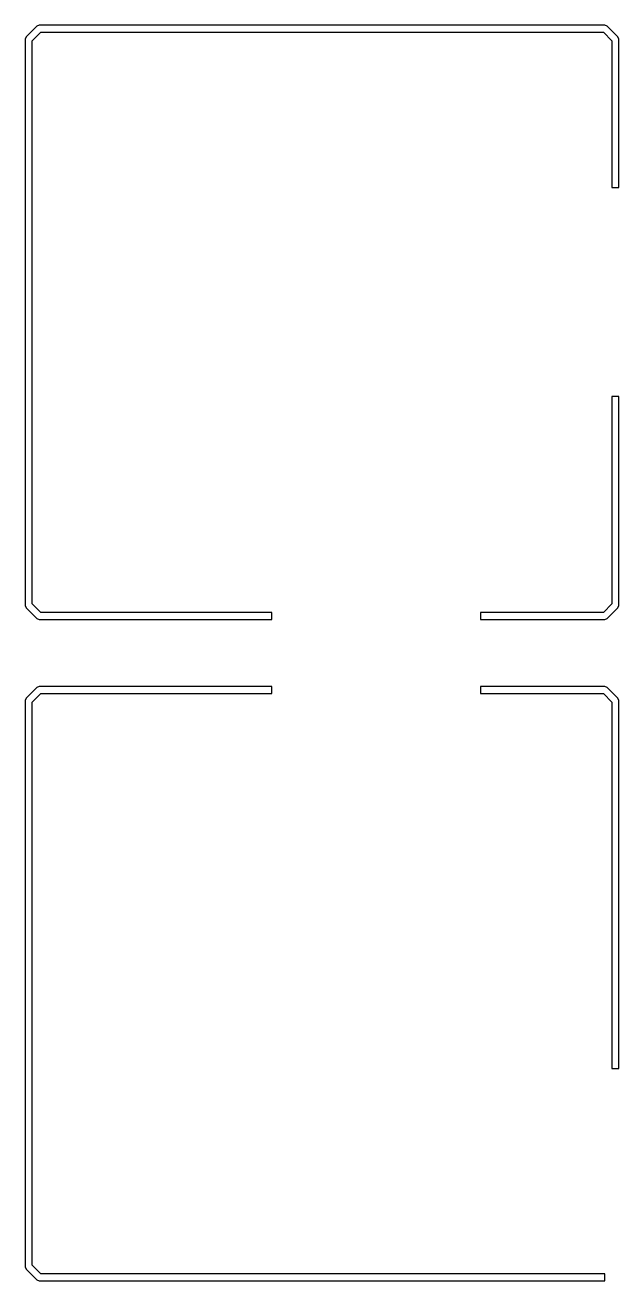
# Model space of a CAD drawing. Extents: x 0 to 1.33, y 0 to 2.8.
import ezdxf

# ---------------------------------------------------------------- set-up
doc = ezdxf.new("R2010")
doc.units = 0
doc.layers.get('0').update_dxf_attribs({"linetype": 'CONTINUOUS'})

msp = doc.modelspace()

# ---------------------------------------------------------------- linework, layer by layer
at = {"color": 160}
for p, q in [((0.0315, 2.8032), (0.0259, 2.8008)), ((1.2953, 2.8032), (0.0315, 2.8032)), ((1.3008, 2.8008), (1.2953, 2.8032)), ((0.0023, 2.7772), (0, 2.7717)), ((0.0259, 2.8008), (0.0023, 2.7772)), ((0.0157, 2.7684), (0.0348, 2.7874)), ((0.0348, 2.7874), (1.292, 2.7874)), ((1.292, 2.7874), (1.311, 2.7684)), ((1.3244, 2.7772), (1.3008, 2.8008)), ((1.3268, 2.7717), (1.3244, 2.7772)), ((0, 2.7717), (0, 1.5079)), ((0.0157, 1.5111), (0.0157, 2.7684)), ((1.311, 2.7684), (1.311, 2.441)), ((1.3268, 2.441), (1.3268, 2.7717)), ((1.311, 2.441), (1.3268, 2.441)), ((1.3268, 1.9744), (1.311, 1.9744)), ((1.311, 1.9744), (1.311, 1.5111)), ((1.3268, 1.5079), (1.3268, 1.9744)), ((0, 1.5079), (0.0023, 1.5023)), ((0.0023, 1.5023), (0.0259, 1.4787)), ((0.0348, 1.4921), (0.0157, 1.5111)), ((0.5512, 1.4921), (0.0348, 1.4921)), ((0.5512, 1.4764), (0.5512, 1.4921)), ((1.292, 1.4921), (1.0177, 1.4921)), ((1.0177, 1.4921), (1.0177, 1.4764)), ((1.311, 1.5111), (1.292, 1.4921)), ((1.3008, 1.4787), (1.3244, 1.5023)), ((1.3244, 1.5023), (1.3268, 1.5079)), ((0.0259, 1.4787), (0.0315, 1.4764)), ((0.0315, 1.4764), (0.5512, 1.4764)), ((1.0177, 1.4764), (1.2953, 1.4764)), ((1.2953, 1.4764), (1.3008, 1.4787)), ((0.0259, 1.3245), (0.0023, 1.3008)), ((0.0315, 1.3268), (0.0259, 1.3245)), ((0.5512, 1.3268), (0.0315, 1.3268)), ((0.5512, 1.311), (0.5512, 1.3268)), ((1.2953, 1.3268), (1.0177, 1.3268)), ((1.0177, 1.3268), (1.0177, 1.311)), ((1.3008, 1.3245), (1.2953, 1.3268)), ((1.3244, 1.3008), (1.3008, 1.3245)), ((0.0023, 1.3008), (0, 1.2953)), ((0, 1.2953), (0, 0.0315)), ((0.0157, 1.292), (0.0348, 1.311)), ((0.0157, 0.0348), (0.0157, 1.292)), ((0.0348, 1.311), (0.5512, 1.311)), ((1.0177, 1.311), (1.292, 1.311)), ((1.292, 1.311), (1.311, 1.292)), ((1.311, 1.292), (1.311, 0.4744)), ((1.3268, 1.2953), (1.3244, 1.3008)), ((1.3268, 0.4744), (1.3268, 1.2953)), ((1.311, 0.4744), (1.3268, 0.4744)), ((0, 0.0315), (0.0023, 0.0259)), ((0.0348, 0.0158), (0.0157, 0.0348)), ((0.0023, 0.0259), (0.0259, 0.0023)), ((0.0259, 0.0023), (0.0315, 0)), ((0.0315, 0), (1.2953, 0)), ((1.2953, 0.0158), (0.0348, 0.0158)), ((1.2953, 0), (1.2953, 0.0158))]:
    msp.add_line(p, q, dxfattribs=at)

doc.saveas('drawing.dxf')
